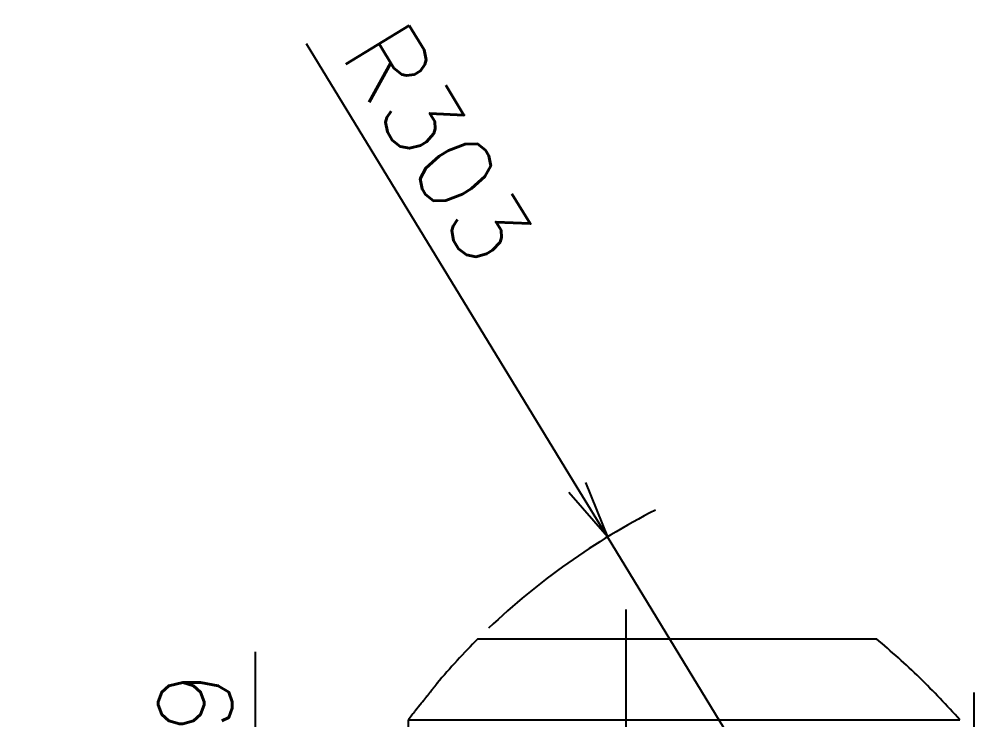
# Model space of a CAD drawing. Extents: x -7647 to -3756, y -5015 to -2358.
# Drawn here: x -4892 to -4480, y -2660 to -2357.8 of the extents above; entities that cross this region are included whole.
import ezdxf

# ---------------------------------------------------------------- set-up
doc = ezdxf.new("R2010")
doc.units = 0
doc.header["$LTSCALE"] = 4
doc.header["$MEASUREMENT"] = 0
doc.linetypes.add('CENTRE2', pattern=[28.575, 19.05, -3.175, 3.175, -3.175])
doc.layers.get('0').update_dxf_attribs({"linetype": 'CONTINUOUS'})
doc.layers.get('DEFPOINTS').update_dxf_attribs({"linetype": 'CONTINUOUS'})
for name, color, linetype in [('01', 7, 'CONTINUOUS'), ('01CENTER', 5, 'CENTRE2'), ('01HOSO', 6, 'CONTINUOUS'), ('02', 5, 'CONTINUOUS')]:
    doc.layers.add(name, color=color, linetype=linetype)
doc.styles.add('BIGFONT', font='ROMANS.SHX', dxfattribs={"bigfont": 'bigfont'})
doc.dimstyles.new('L-IN', dxfattribs={"dimscale": 10, "dimtxt": 3.2, "dimasz": 2.5, "dimexe": 1, "dimexo": 1, "dimgap": 1, "dimtad": 1, "dimdec": 0, "dimtxsty": 'BIGFONT', "dimblk": 'YA-IN', "dimblk1": 'OPEN', "dimblk2": 'OPEN', "dimsah": 1, "dimcen": 0, "dimclrd": 256, "dimclre": 256, "dimclrt": 256, "dimazin": 3, "dimtp": 0.1, "dimtm": 0.2, "dimtfac": 0.625, "dimtdec": 0, "dimtmove": 0, "dimatfit": 3, "dimtolj": 1})

# ---------------------------------------------------------------- blocks, each defined once
blk = doc.blocks.new('_OPEN')
at = {"color": 0, "linetype": 'BYBLOCK'}
for p, q in [((-1, 0.167), (0, 0)), ((0, 0), (-1, -0.167)), ((0, 0), (-1, 0))]:
    blk.add_line(p, q, dxfattribs=at)
blk = doc.blocks.new('*D35')
at = {"linetype": 'BYBLOCK'}
for p, q in [((-4811.16, 3480.21), (-4928.01, 3671.49)), ((-4640, 3200), (-4798.13, 3458.87))]:
    blk.add_line(p, q, dxfattribs=at)
at = {"layer": 'DEFPOINTS', "color": 0, "linetype": 'BYBLOCK'}
for p in [(-4798.13, 3458.87), (-4640, 3200)]:
    blk.add_point(p, dxfattribs=at)
at = {"linetype": 'BYBLOCK', "xscale": 25, "yscale": 25, "zscale": 25, "rotation": 301.4186396971587}
blk.add_blockref('_OPEN', (-4798.13, 3458.87), dxfattribs=at)
at = {"linetype": 'BYBLOCK', "insert": (-4871.22, 3628.39), "char_height": 32, "attachment_point": 5, "rotation": 301.4186, "style": 'BIGFONT'}
blk.add_mtext('\\A1;R303', dxfattribs=at)
blk = doc.blocks.new('YA-IN')
at = {"color": 0, "linetype": 'BYBLOCK'}
for p, q in [((0, 0), (-1, 0.167)), ((-1, -0.167), (0, 0)), ((0, 0), (-1, 0))]:
    blk.add_line(p, q, dxfattribs=at)
blk = doc.blocks.new('*D24')
at = {"linetype": 'BYBLOCK'}
for p, q in [((-4790, -2726.28), (-4790, -2630.71)), ((-5108.67, -2751.28), (-4780, -2751.28)), ((-4790, -2840), (-4790, -2751.28)), ((-4843.4, -2840), (-4780, -2840)), ((-4790, -2865), (-4790, -2890))]:
    blk.add_line(p, q, dxfattribs=at)
at = {"layer": 'DEFPOINTS', "color": 0, "linetype": 'BYBLOCK'}
for p in [(-5118.67, -2751.28), (-4790, -2751.28), (-4853.4, -2840)]:
    blk.add_point(p, dxfattribs=at)
at = {"linetype": 'BYBLOCK', "xscale": 25, "yscale": 25, "zscale": 25}
for p, rotation in [((-4790, -2751.28), 270), ((-4790, -2840), 90)]:
    blk.add_blockref('_OPEN', p, dxfattribs=dict(at, rotation=rotation))
at = {"linetype": 'BYBLOCK', "insert": (-4816, -2665.86), "char_height": 32, "attachment_point": 5, "rotation": 90, "style": 'BIGFONT'}
blk.add_mtext('\\A1;89', dxfattribs=at)

msp = doc.modelspace()

# ---------------------------------------------------------------- linework, layer by layer
at = {"layer": '01', "linetype": 'CONTINUOUS'}
for p, q in [((-4694, -2625), (-4522, -2625)), ((-4724, -2690.47725), (-4724, -2660))]:
    msp.add_line(p, q, dxfattribs=at)
for start, end in [(134.9923549, 139.9767395), (142.8289077, 143.8050558)]:
    msp.add_arc((-4481.89627, -2837.16034), 300, start, end, dxfattribs=at)
for points, knots in [([(-4486, -2660), (-4491.69575, -2653.83285), (-4503.06751, -2641.51992), (-4515.69647, -2630.50027), (-4522, -2625)], [0, 0, 0, 0, 25.164550275, 50.241945541, 50.241945541, 50.241945541, 50.241945541]), ([(-4711.63923, -2644.24051), (-4711.64036, -2644.24193), (-4711.64487, -2644.2476), (-4711.65505, -2644.26042), (-4711.67212, -2644.2819), (-4711.69624, -2644.31227), (-4711.72766, -2644.35182), (-4711.76666, -2644.4009), (-4711.81358, -2644.45996), (-4711.86887, -2644.52953), (-4711.93305, -2644.61029), (-4712.00667, -2644.70292), (-4712.0902, -2644.80799), (-4712.18399, -2644.92596), (-4712.28846, -2645.05733), (-4712.40441, -2645.20312), (-4712.53313, -2645.36494), (-4712.67584, -2645.54429), (-4712.83308, -2645.74186), (-4713.00493, -2645.95773), (-4713.19157, -2646.19214), (-4713.39352, -2646.44568), (-4713.61103, -2646.71869), (-4713.8439, -2647.01089), (-4714.09143, -2647.32139), (-4714.35276, -2647.6491), (-4714.58684, -2647.94256), (-4714.73372, -2648.12665), (-4714.78907, -2648.19602)], [0, 0, 0, 0, 0.005435833, 0.021746154, 0.049100851, 0.087763372, 0.13810895, 0.200611227, 0.275823068, 0.36439941, 0.467222008, 0.585294846, 0.719345278, 0.869903522, 1.03743339, 1.22288143, 1.428739781, 1.657747912, 1.910465249, 2.186253624, 2.485522382, 2.809373777, 3.15865827, 3.532731327, 3.930291373, 4.349933278, 4.790200444, 5.056439242, 5.056439242, 5.056439242, 5.056439242]), ([(-4711.65416, -2644.2596), (-4711.65173, -2644.25654), (-4711.64525, -2644.24838), (-4711.64087, -2644.24287), (-4711.62904, -2644.22798), (-4711.63491, -2644.23537), (-4711.64169, -2644.2439), (-4711.65659, -2644.26266), (-4711.67718, -2644.28858), (-4711.70506, -2644.32368), (-4711.73988, -2644.36752), (-4711.7822, -2644.42079), (-4711.83225, -2644.48379), (-4711.89047, -2644.55706), (-4711.95728, -2644.64114), (-4712.03319, -2644.73665), (-4712.11876, -2644.84431), (-4712.21458, -2644.96483), (-4712.32115, -2645.09886), (-4712.4391, -2645.24717), (-4712.56909, -2645.41059), (-4712.71176, -2645.58991), (-4712.86767, -2645.78582), (-4713.03727, -2645.99888), (-4713.22106, -2646.22971), (-4713.41935, -2646.47869), (-4713.63234, -2646.74602), (-4713.86, -2647.0317), (-4714.10216, -2647.33549), (-4714.35842, -2647.65685), (-4714.58885, -2647.94575), (-4714.7338, -2648.12743), (-4714.78874, -2648.19628)], [0, 0, 0, 0, 0.011053039, 0.029406857, 0.037441827, 0.039625386, 0.05205503, 0.074883655, 0.108369626, 0.152855314, 0.208755385, 0.276570601, 0.356851398, 0.450183318, 0.557304989, 0.6790276, 0.816200964, 0.969867193, 1.1409311, 1.329921614, 1.538342039, 1.767362472, 2.017393794, 2.289458843, 2.584342692, 2.902550374, 3.244352885, 3.609750185, 3.998456772, 4.409836467, 4.842824293, 5.107084887, 5.107084887, 5.107084887, 5.107084887]), ([(-4711.66915, -2644.27817), (-4711.67696, -2644.288), (-4711.69491, -2644.31059), (-4711.72543, -2644.34901), (-4711.76327, -2644.39664), (-4711.80877, -2644.4539), (-4711.86231, -2644.52127), (-4711.92431, -2644.59929), (-4711.99531, -2644.68862), (-4712.07596, -2644.79008), (-4712.16696, -2644.90454), (-4712.26875, -2645.03254), (-4712.38146, -2645.17426), (-4712.50535, -2645.33001), (-4712.64137, -2645.50097), (-4712.79118, -2645.68922), (-4712.95566, -2645.89585), (-4713.13494, -2646.12101), (-4713.32873, -2646.36435), (-4713.53736, -2646.62623), (-4713.76109, -2646.90699), (-4713.99968, -2647.20631), (-4714.25251, -2647.52339), (-4714.51271, -2647.84963), (-4714.68857, -2648.07005), (-4714.77557, -2648.17909)], [0, 0, 0, 0, 0.037655908, 0.086567583, 0.147200165, 0.220133473, 0.305982362, 0.405371878, 0.519102058, 0.648292489, 0.794213023, 0.957770269, 1.138920448, 1.337432476, 1.554826622, 1.794331044, 2.059165223, 2.347124622, 2.657801162, 2.992387884, 3.351622378, 3.73477922, 4.140731091, 4.56822507, 4.986678888, 4.986678888, 4.986678888, 4.986678888]), ([(-4711.65416, -2644.2596), (-4711.65187, -2644.25672), (-4711.64923, -2644.2534), (-4711.64659, -2644.25007), (-4711.64624, -2644.24963)], [0, 0, 0, 0, 0.01105303917, 0.0127303599, 0.0127303599, 0.0127303599, 0.0127303599]), ([(-4711.64624, -2644.24963), (-4711.64279, -2644.24528), (-4711.63761, -2644.23876), (-4711.63243, -2644.23225), (-4711.63071, -2644.23008)], [0, 0, 0, 0, 0.01667649697, 0.02496841892, 0.02496841892, 0.02496841892, 0.02496841892]), ([(-4714.78907, -2648.19602), (-4714.82922, -2648.24633), (-4714.96845, -2648.42081), (-4715.20968, -2648.72305), (-4715.51484, -2649.10528), (-4715.82619, -2649.49517), (-4716.14121, -2649.88956), (-4716.45737, -2650.28531), (-4716.77218, -2650.67927), (-4717.08315, -2651.06838), (-4717.38784, -2651.44956), (-4717.68226, -2651.81787), (-4717.87486, -2652.05877), (-4717.96852, -2652.17593)], [0, 0, 0, 0, 0.193101781, 0.669662856, 1.160104334, 1.660419614, 2.166528035, 2.674385364, 3.180005832, 3.679420052, 4.168692805, 4.643975843, 5.093980103, 5.093980103, 5.093980103, 5.093980103]), ([(-4714.78874, -2648.19628), (-4714.82797, -2648.24545), (-4714.9651, -2648.4173), (-4715.20339, -2648.71587), (-4715.50616, -2649.09512), (-4715.81632, -2649.48353), (-4716.13129, -2649.87786), (-4716.44816, -2650.27449), (-4716.76391, -2650.66963), (-4717.07572, -2651.05977), (-4717.38131, -2651.44208), (-4717.67808, -2651.8133), (-4717.87284, -2652.0569), (-4717.96821, -2652.17618)], [0, 0, 0, 0, 0.188687275, 0.659578924, 1.146017545, 1.64452109, 2.150755132, 2.660042618, 3.167518239, 3.668173993, 4.158322949, 4.635822486, 5.093980532, 5.093980532, 5.093980532, 5.093980532]), ([(-4717.97146, -2652.17961), (-4718.05828, -2652.2882), (-4718.22871, -2652.50137), (-4718.47723, -2652.81219), (-4718.71184, -2653.10561), (-4718.93095, -2653.37963), (-4719.13565, -2653.63564), (-4719.32691, -2653.87484), (-4719.50547, -2654.09815), (-4719.67188, -2654.30628), (-4719.82651, -2654.49968), (-4719.9696, -2654.67865), (-4720.10122, -2654.84327), (-4720.22144, -2654.99365), (-4720.33048, -2655.13004), (-4720.42869, -2655.25289), (-4720.51655, -2655.3628), (-4720.5946, -2655.46043), (-4720.66338, -2655.54648), (-4720.72346, -2655.62163), (-4720.77532, -2655.68652), (-4720.8194, -2655.74167), (-4720.85608, -2655.78756), (-4720.88567, -2655.82457), (-4720.90842, -2655.85303), (-4720.92453, -2655.87319), (-4720.93414, -2655.88521), (-4720.9384, -2655.89054), (-4720.93946, -2655.89188)], [0, 0, 0, 0, 0.417075024, 0.818790737, 1.193868194, 1.544119371, 1.871340559, 2.177233195, 2.462903719, 2.729126098, 2.976636318, 3.205777665, 3.416532141, 3.608955425, 3.783347733, 3.940383413, 4.080807819, 4.205480845, 4.315349453, 4.411301885, 4.494134721, 4.564539429, 4.623117773, 4.670366473, 4.706693199, 4.732419392, 4.747775854, 4.75288991, 4.75288991, 4.75288991, 4.75288991]), ([(-4717.97115, -2652.17986), (-4718.06243, -2652.29403), (-4718.24055, -2652.5168), (-4718.5007, -2652.84214), (-4718.74662, -2653.14968), (-4718.97772, -2653.43867), (-4719.19371, -2653.70877), (-4719.39448, -2653.95984), (-4719.58011, -2654.19198), (-4719.75087, -2654.40553), (-4719.90723, -2654.60107), (-4720.04978, -2654.77934), (-4720.17914, -2654.94113), (-4720.29597, -2655.08724), (-4720.4009, -2655.21848), (-4720.49462, -2655.3357), (-4720.57777, -2655.4397), (-4720.65097, -2655.53126), (-4720.7148, -2655.61111), (-4720.7698, -2655.67991), (-4720.8165, -2655.73832), (-4720.85537, -2655.78694), (-4720.88685, -2655.82632), (-4720.9113, -2655.85691), (-4720.92531, -2655.87443), (-4720.93119, -2655.88178)], [0, 0, 0, 0, 0.43853127, 0.855679713, 1.249688583, 1.619852832, 1.965763267, 2.287202845, 2.584272452, 2.857456287, 3.107484288, 3.335376044, 3.542223754, 3.728930504, 3.896603346, 4.046333097, 4.17915024, 4.296080739, 4.398009652, 4.485811482, 4.560331971, 4.622348833, 4.672570237, 4.711582966, 4.739838144, 4.739838144, 4.739838144, 4.739838144]), ([(-4720.93946, -2655.89188), (-4720.94127, -2655.89416), (-4720.94391, -2655.89749), (-4720.94649, -2655.90087), (-4720.9473, -2655.90194)], [0, 0, 0, 0, 0.00872787762, 0.01275287047, 0.01275287047, 0.01275287047, 0.01275287047]), ([(-4720.93119, -2655.88178), (-4720.9349, -2655.88643), (-4720.9402, -2655.89306), (-4720.9455, -2655.89969), (-4720.94709, -2655.90168)], [0, 0, 0, 0, 0.01783863381, 0.02547537041, 0.02547537041, 0.02547537041, 0.02547537041])]:
    msp.add_open_spline(points, degree=3, knots=knots, dxfattribs=at)
for points in [[(-4711.6313, -2644.23077), (-4711.63394, -2644.23402), (-4711.63659, -2644.23726), (-4711.63923, -2644.24051)], [(-4717.97146, -2652.17961), (-4717.98457, -2652.19601), (-4717.99768, -2652.2124), (-4718.01079, -2652.2288)], [(-4717.96852, -2652.17593), (-4717.9695, -2652.17716), (-4717.97048, -2652.17838), (-4717.97146, -2652.17961)], [(-4717.96852, -2652.17593), (-4717.9695, -2652.17716), (-4717.97048, -2652.17838), (-4717.97146, -2652.17961)], [(-4717.96821, -2652.17618), (-4717.96919, -2652.17741), (-4717.97017, -2652.17863), (-4717.97115, -2652.17986)]]:
    msp.add_open_spline(points, degree=3, dxfattribs=at)
at = {"layer": '01CENTER'}
for p, q in [((-4630, -3031.43255), (-4630, -2603.90455)), ((-4480, -2648.23366), (-4480, -3035.58135))]:
    msp.add_line(p, q, dxfattribs=at)
at = {"layer": '01HOSO', "linetype": 'CONTINUOUS'}
msp.add_line((-4724, -2660), (-4486, -2660), dxfattribs=at)
at = {"layer": '02'}
msp.add_arc((-4480, -2840), 303.34963, 116.9169519, 133.6511549, dxfattribs=at)

# ---------------------------------------------------------------- dimensions: what is measured, and where the dimension line sits
dim = msp.add_radius_dim(center=(-4480, -2840), mpoint=(-4638.13231, -2581.12711), dimstyle='L-IN', dxfattribs=at)
dim.commit()
dim.dimension.update_dxf_attribs({"geometry": '*D35', "text_midpoint": (-4733.40376, -2425.16153), "dimtype": 164, "insert": (160, -6040)})
dim = msp.add_linear_dim(base=(-4790, -2751.28353), p1=(-4853.4, -2840), p2=(-5118.67014, -2751.28353), angle=90, dimstyle='L-IN', dxfattribs=at)
dim.commit()
dim.dimension.update_dxf_attribs({"geometry": '*D24', "text_midpoint": (-4790, -2665.85714), "dimtype": 160})

doc.saveas('drawing.dxf')
